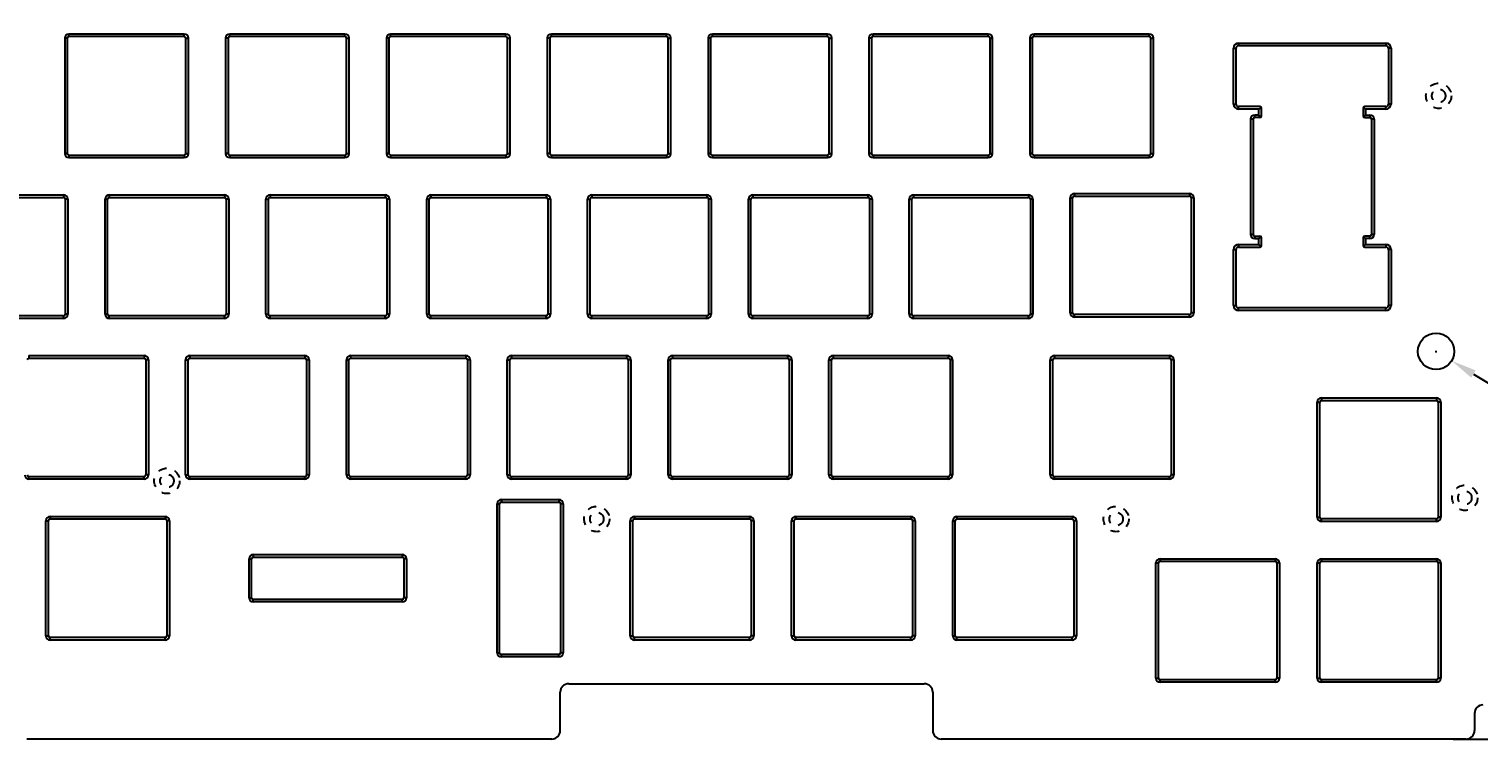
# Model space of a CAD drawing. Header units: inches. Extents: x 1246 to 1707, y -383 to -57.
# Drawn here: x 1445.9 to 1617.1, y -264 to -180.1 of the extents above; entities that cross this region are included whole.
import ezdxf

# ---------------------------------------------------------------- set-up
doc = ezdxf.new("R2010")
doc.units = ezdxf.units.IN
doc.header["$LTSCALE"] = 10
doc.header["$MEASUREMENT"] = 0
doc.header["$PDMODE"] = 3
doc.header["$PDSIZE"] = 0.3125
doc.linetypes.add('HIDDEN', pattern=[0.2, 0.1, -0.1])
doc.layers.get('0').update_dxf_attribs({"linetype": 'CONTINUOUS'})
doc.layers.get('Defpoints').update_dxf_attribs({"linetype": 'CONTINUOUS'})
doc.layers.add('hide', color=252, linetype='HIDDEN')
doc.styles.get("Standard").update_dxf_attribs({"font": 'txt', "width": 0.8})
doc.dimstyles.get("Standard").update_dxf_attribs({"dimtxt": 4, "dimasz": 3, "dimexe": 0.125, "dimexo": 0.0625, "dimgap": 0.09, "dimtad": 0, "dimzin": 4, "dimdsep": 46, "dimtxsty": 'Standard', "dimcen": 0.09, "dimclrd": 4, "dimclre": 4, "dimclrt": 1, "dimadec": 0, "dimazin": 0, "dimtp": 0.01, "dimtm": 0.01, "dimtfac": 1, "dimtofl": 0, "dimtmove": 0, "dimatfit": 3, "dimfxl": 1, "dimtolj": 1, "dimtzin": 4, "dimarcsym": 0})

# ---------------------------------------------------------------- blocks, each defined once
blk = doc.blocks.new('*D18')
at = {"color": 4, "lineweight": -2}
for p, q in [((1614.15, -126.51), (1654.11, -126.51)), ((1653.99, -129.51), (1653.99, -182.1)), ((1653.99, -261.01), (1653.99, -208.42)), ((1614.15, -264.01), (1654.11, -264.01))]:
    blk.add_line(p, q, dxfattribs=at)
at = {"color": 4}
for points in [[(1654.49, -129.51), (1653.49, -129.51), (1653.99, -126.51)], [(1653.49, -261.01), (1654.49, -261.01), (1653.99, -264.01)]]:
    blk.add_solid(points, dxfattribs=at)
at = {"layer": 'Defpoints', "color": 0}
for p in [(1614.08, -126.51), (1653.99, -126.51), (1614.08, -264.01)]:
    blk.add_point(p, dxfattribs=at)
at = {"color": 2, "insert": (1653.99, -195.26), "char_height": 4, "attachment_point": 5, "rotation": 90}
blk.add_mtext('137.50%%P0.10', dxfattribs=at)
blk = doc.blocks.new('*D27')
at = {"color": 4, "lineweight": -2}
for p, q in [((1612.04, -218.21), (1612.22, -218.21)), ((1612.13, -218.3), (1612.13, -218.12)), ((1616.53, -220.88), (1619.1, -222.43))]:
    blk.add_line(p, q, dxfattribs=at)
at = {"color": 4}
blk.add_solid([(1616.79, -220.45), (1616.27, -221.31), (1613.97, -219.32)], dxfattribs=at)
at = {"layer": 'Defpoints', "color": 0}
for p in [(1610.29, -217.09), (1613.97, -219.32)]:
    blk.add_point(p, dxfattribs=at)
at = {"color": 2, "insert": (1624.42, -225.66), "char_height": 4, "attachment_point": 5, "rotation": 328.7768}
blk.add_mtext('\\A1;%%c4.30', dxfattribs=at)

msp = doc.modelspace()

# ---------------------------------------------------------------- linework, layer by layer
at = {"color": 7, "linetype": 'Continuous'}
for p, q in [((1450.127, -181.209), (1450.127, -194.809)), ((1450.427, -181.209), (1450.127, -181.209)), ((1450.427, -181.209), (1450.427, -194.809)), ((1450.627, -181.009), (1450.627, -180.709)), ((1464.227, -180.709), (1450.627, -180.709)), ((1464.227, -181.009), (1450.627, -181.009)), ((1464.227, -181.009), (1464.227, -180.709)), ((1464.427, -194.809), (1464.427, -181.209)), ((1464.427, -181.209), (1464.727, -181.209)), ((1464.727, -194.809), (1464.727, -181.209)), ((1469.127, -181.209), (1469.127, -194.809)), ((1469.427, -181.209), (1469.127, -181.209)), ((1469.427, -181.209), (1469.427, -194.809)), ((1469.627, -181.009), (1469.627, -180.709)), ((1483.227, -180.709), (1469.627, -180.709)), ((1483.227, -181.009), (1469.627, -181.009)), ((1483.227, -181.009), (1483.227, -180.709)), ((1483.427, -194.809), (1483.427, -181.209)), ((1483.427, -181.209), (1483.727, -181.209)), ((1483.727, -194.809), (1483.727, -181.209)), ((1488.127, -181.209), (1488.127, -194.809)), ((1488.427, -181.209), (1488.127, -181.209)), ((1488.427, -181.209), (1488.427, -194.809)), ((1488.627, -181.009), (1488.627, -180.709)), ((1502.227, -180.709), (1488.627, -180.709)), ((1502.227, -181.009), (1488.627, -181.009)), ((1502.227, -181.009), (1502.227, -180.709)), ((1502.427, -194.809), (1502.427, -181.209)), ((1502.427, -181.209), (1502.727, -181.209)), ((1502.727, -194.809), (1502.727, -181.209)), ((1507.427, -181.209), (1507.127, -181.209)), ((1507.127, -181.209), (1507.127, -194.809)), ((1507.427, -181.209), (1507.427, -194.809)), ((1521.227, -180.709), (1507.627, -180.709)), ((1507.627, -181.009), (1507.627, -180.709)), ((1521.227, -181.009), (1507.627, -181.009)), ((1521.227, -181.009), (1521.227, -180.709)), ((1521.427, -181.209), (1521.727, -181.209)), ((1521.427, -194.809), (1521.427, -181.209)), ((1521.727, -194.809), (1521.727, -181.209)), ((1526.427, -181.209), (1526.127, -181.209)), ((1526.127, -181.209), (1526.127, -194.809)), ((1526.427, -181.209), (1526.427, -194.809)), ((1540.227, -180.709), (1526.627, -180.709)), ((1526.627, -181.009), (1526.627, -180.709)), ((1540.227, -181.009), (1526.627, -181.009)), ((1540.227, -181.009), (1540.227, -180.709)), ((1540.427, -181.209), (1540.727, -181.209)), ((1540.427, -194.809), (1540.427, -181.209)), ((1540.727, -194.809), (1540.727, -181.209)), ((1545.427, -181.209), (1545.127, -181.209)), ((1545.127, -181.209), (1545.127, -194.809)), ((1545.427, -181.209), (1545.427, -194.809)), ((1559.227, -180.709), (1545.627, -180.709)), ((1545.627, -181.009), (1545.627, -180.709)), ((1559.227, -181.009), (1545.627, -181.009)), ((1559.227, -181.009), (1559.227, -180.709)), ((1559.427, -181.209), (1559.727, -181.209)), ((1559.427, -194.809), (1559.427, -181.209)), ((1559.727, -194.809), (1559.727, -181.209)), ((1564.427, -181.209), (1564.127, -181.209)), ((1564.127, -181.209), (1564.127, -194.809)), ((1564.427, -181.209), (1564.427, -194.809)), ((1578.227, -180.709), (1564.627, -180.709)), ((1564.627, -181.009), (1564.627, -180.709)), ((1578.227, -181.009), (1564.627, -181.009)), ((1578.227, -181.009), (1578.227, -180.709)), ((1578.427, -181.209), (1578.727, -181.209)), ((1578.427, -194.809), (1578.427, -181.209)), ((1578.727, -194.809), (1578.727, -181.209)), ((1450.427, -194.809), (1450.127, -194.809)), ((1450.627, -195.009), (1450.627, -195.309)), ((1450.627, -195.009), (1464.227, -195.009)), ((1464.227, -195.009), (1464.227, -195.309)), ((1464.427, -194.809), (1464.727, -194.809)), ((1469.427, -194.809), (1469.127, -194.809)), ((1469.627, -195.009), (1469.627, -195.309)), ((1469.627, -195.009), (1483.227, -195.009)), ((1483.227, -195.009), (1483.227, -195.309)), ((1483.427, -194.809), (1483.727, -194.809)), ((1488.427, -194.809), (1488.127, -194.809)), ((1488.627, -195.009), (1502.227, -195.009)), ((1488.627, -195.009), (1488.627, -195.309)), ((1502.227, -195.009), (1502.227, -195.309)), ((1502.427, -194.809), (1502.727, -194.809)), ((1507.427, -194.809), (1507.127, -194.809)), ((1507.627, -195.009), (1521.227, -195.009)), ((1507.627, -195.009), (1507.627, -195.309)), ((1521.227, -195.009), (1521.227, -195.309)), ((1521.427, -194.809), (1521.727, -194.809)), ((1526.427, -194.809), (1526.127, -194.809)), ((1526.627, -195.009), (1540.227, -195.009)), ((1526.627, -195.009), (1526.627, -195.309)), ((1540.227, -195.009), (1540.227, -195.309)), ((1540.427, -194.809), (1540.727, -194.809)), ((1545.427, -194.809), (1545.127, -194.809)), ((1545.627, -195.009), (1559.227, -195.009)), ((1545.627, -195.009), (1545.627, -195.309)), ((1559.227, -195.009), (1559.227, -195.309)), ((1559.427, -194.809), (1559.727, -194.809)), ((1564.427, -194.809), (1564.127, -194.809)), ((1564.627, -195.009), (1578.227, -195.009)), ((1564.627, -195.009), (1564.627, -195.309)), ((1578.227, -195.009), (1578.227, -195.309)), ((1578.427, -194.809), (1578.727, -194.809)), ((1450.627, -195.309), (1464.227, -195.309)), ((1469.627, -195.309), (1483.227, -195.309)), ((1488.627, -195.309), (1502.227, -195.309)), ((1507.627, -195.309), (1521.227, -195.309)), ((1526.627, -195.309), (1540.227, -195.309)), ((1545.627, -195.309), (1559.227, -195.309)), ((1564.627, -195.309), (1578.227, -195.309)), ((1436.392, -199.709), (1449.992, -199.709)), ((1436.392, -200.009), (1449.992, -200.009)), ((1449.992, -199.709), (1449.992, -200.009)), ((1450.192, -200.209), (1450.192, -213.809)), ((1450.492, -200.209), (1450.192, -200.209)), ((1450.492, -200.209), (1450.492, -213.809)), ((1454.892, -213.809), (1454.892, -200.209)), ((1454.892, -200.209), (1455.192, -200.209)), ((1455.192, -213.809), (1455.192, -200.209)), ((1455.392, -199.709), (1455.392, -200.009)), ((1455.392, -199.709), (1468.992, -199.709)), ((1455.392, -200.009), (1468.992, -200.009)), ((1468.992, -199.709), (1468.992, -200.009)), ((1469.192, -200.209), (1469.192, -213.809)), ((1469.492, -200.209), (1469.192, -200.209)), ((1469.492, -200.209), (1469.492, -213.809)), ((1473.892, -213.809), (1473.892, -200.209)), ((1473.892, -200.209), (1474.192, -200.209)), ((1474.192, -213.809), (1474.192, -200.209)), ((1474.392, -199.709), (1474.392, -200.009)), ((1474.392, -199.709), (1487.992, -199.709)), ((1474.392, -200.009), (1487.992, -200.009)), ((1487.992, -199.709), (1487.992, -200.009)), ((1488.492, -200.209), (1488.192, -200.209)), ((1488.192, -200.209), (1488.192, -213.809)), ((1488.492, -200.209), (1488.492, -213.809)), ((1492.892, -200.209), (1493.192, -200.209)), ((1492.892, -213.809), (1492.892, -200.209)), ((1493.192, -213.809), (1493.192, -200.209)), ((1493.392, -199.709), (1506.992, -199.709)), ((1493.392, -199.709), (1493.392, -200.009)), ((1493.392, -200.009), (1506.992, -200.009)), ((1506.992, -199.709), (1506.992, -200.009)), ((1507.492, -200.209), (1507.192, -200.209)), ((1507.192, -200.209), (1507.192, -213.809)), ((1507.492, -200.209), (1507.492, -213.809)), ((1511.892, -200.209), (1512.192, -200.209)), ((1511.892, -213.809), (1511.892, -200.209)), ((1512.192, -213.809), (1512.192, -200.209)), ((1512.392, -199.709), (1525.992, -199.709)), ((1512.392, -199.709), (1512.392, -200.009)), ((1512.392, -200.009), (1525.992, -200.009)), ((1525.992, -199.709), (1525.992, -200.009)), ((1526.492, -200.209), (1526.192, -200.209)), ((1526.192, -200.209), (1526.192, -213.809)), ((1526.492, -200.209), (1526.492, -213.809)), ((1530.892, -200.209), (1531.192, -200.209)), ((1530.892, -213.809), (1530.892, -200.209)), ((1531.192, -213.809), (1531.192, -200.209)), ((1531.392, -199.709), (1544.992, -199.709)), ((1531.392, -199.709), (1531.392, -200.009)), ((1531.392, -200.009), (1544.992, -200.009)), ((1544.992, -199.709), (1544.992, -200.009)), ((1545.492, -200.209), (1545.192, -200.209)), ((1545.192, -200.209), (1545.192, -213.809)), ((1545.492, -200.209), (1545.492, -213.809)), ((1549.892, -200.209), (1550.192, -200.209)), ((1549.892, -213.809), (1549.892, -200.209)), ((1550.192, -213.809), (1550.192, -200.209)), ((1550.392, -199.709), (1563.992, -199.709)), ((1550.392, -199.709), (1550.392, -200.009)), ((1550.392, -200.009), (1563.992, -200.009)), ((1563.992, -199.709), (1563.992, -200.009)), ((1564.492, -200.209), (1564.192, -200.209)), ((1564.192, -200.209), (1564.192, -213.809)), ((1564.492, -200.209), (1564.492, -213.809)), ((1450.492, -213.809), (1450.192, -213.809)), ((1454.892, -213.809), (1455.192, -213.809)), ((1469.492, -213.809), (1469.192, -213.809)), ((1473.892, -213.809), (1474.192, -213.809)), ((1488.492, -213.809), (1488.192, -213.809)), ((1492.892, -213.809), (1493.192, -213.809)), ((1507.492, -213.809), (1507.192, -213.809)), ((1511.892, -213.809), (1512.192, -213.809)), ((1526.492, -213.809), (1526.192, -213.809)), ((1530.892, -213.809), (1531.192, -213.809)), ((1545.492, -213.809), (1545.192, -213.809)), ((1549.892, -213.809), (1550.192, -213.809)), ((1564.492, -213.809), (1564.192, -213.809)), ((1449.992, -214.009), (1436.392, -214.009)), ((1449.992, -214.309), (1436.392, -214.309)), ((1449.992, -214.309), (1449.992, -214.009)), ((1455.392, -214.309), (1455.392, -214.009)), ((1468.992, -214.009), (1455.392, -214.009)), ((1468.992, -214.309), (1455.392, -214.309)), ((1468.992, -214.309), (1468.992, -214.009)), ((1487.992, -214.009), (1474.392, -214.009)), ((1474.392, -214.309), (1474.392, -214.009)), ((1487.992, -214.309), (1474.392, -214.309)), ((1487.992, -214.309), (1487.992, -214.009)), ((1506.992, -214.009), (1493.392, -214.009)), ((1493.392, -214.309), (1493.392, -214.009)), ((1506.992, -214.309), (1493.392, -214.309)), ((1506.992, -214.309), (1506.992, -214.009)), ((1525.992, -214.009), (1512.392, -214.009)), ((1512.392, -214.309), (1512.392, -214.009)), ((1525.992, -214.309), (1512.392, -214.309)), ((1525.992, -214.309), (1525.992, -214.009)), ((1544.992, -214.009), (1531.392, -214.009)), ((1531.392, -214.309), (1531.392, -214.009)), ((1544.992, -214.309), (1531.392, -214.309)), ((1544.992, -214.309), (1544.992, -214.009)), ((1563.992, -214.009), (1550.392, -214.009)), ((1550.392, -214.309), (1550.392, -214.009)), ((1563.992, -214.309), (1550.392, -214.309)), ((1563.992, -214.309), (1563.992, -214.009)), ((1445.902, -218.709), (1445.902, -219.009)), ((1445.902, -218.709), (1459.502, -218.709)), ((1445.902, -219.009), (1459.502, -219.009)), ((1459.502, -218.709), (1459.502, -219.009)), ((1464.902, -218.709), (1478.502, -218.709)), ((1464.902, -218.709), (1464.902, -219.009)), ((1464.902, -219.009), (1478.502, -219.009)), ((1478.502, -218.709), (1478.502, -219.009)), ((1483.902, -218.709), (1497.502, -218.709)), ((1483.902, -218.709), (1483.902, -219.009)), ((1483.902, -219.009), (1497.502, -219.009)), ((1497.502, -218.709), (1497.502, -219.009)), ((1502.902, -218.709), (1516.502, -218.709)), ((1502.902, -218.709), (1502.902, -219.009)), ((1502.902, -219.009), (1516.502, -219.009)), ((1516.502, -218.709), (1516.502, -219.009)), ((1521.902, -218.709), (1535.502, -218.709)), ((1521.902, -218.709), (1521.902, -219.009)), ((1521.902, -219.009), (1535.502, -219.009)), ((1535.502, -218.709), (1535.502, -219.009)), ((1540.902, -218.709), (1554.502, -218.709)), ((1540.902, -218.709), (1540.902, -219.009)), ((1540.902, -219.009), (1554.502, -219.009)), ((1554.502, -218.709), (1554.502, -219.009)), ((1567.047, -218.709), (1580.647, -218.709)), ((1567.047, -218.709), (1567.047, -219.009)), ((1567.047, -219.009), (1580.647, -219.009)), ((1580.647, -218.709), (1580.647, -219.009)), ((1460.002, -219.209), (1459.702, -219.209)), ((1459.702, -219.209), (1459.702, -232.809)), ((1460.002, -219.209), (1460.002, -232.809)), ((1464.402, -219.209), (1464.702, -219.209)), ((1464.402, -232.809), (1464.402, -219.209)), ((1464.702, -232.809), (1464.702, -219.209)), ((1479.002, -219.209), (1478.702, -219.209)), ((1478.702, -219.209), (1478.702, -232.809)), ((1479.002, -219.209), (1479.002, -232.809)), ((1483.402, -219.209), (1483.702, -219.209)), ((1483.402, -232.809), (1483.402, -219.209)), ((1483.702, -232.809), (1483.702, -219.209)), ((1498.002, -219.209), (1497.702, -219.209)), ((1497.702, -219.209), (1497.702, -232.809)), ((1498.002, -219.209), (1498.002, -232.809)), ((1502.402, -219.209), (1502.702, -219.209)), ((1502.402, -232.809), (1502.402, -219.209)), ((1502.702, -232.809), (1502.702, -219.209)), ((1517.002, -219.209), (1516.702, -219.209)), ((1516.702, -219.209), (1516.702, -232.809)), ((1517.002, -219.209), (1517.002, -232.809)), ((1521.402, -219.209), (1521.702, -219.209)), ((1521.402, -232.809), (1521.402, -219.209)), ((1521.702, -232.809), (1521.702, -219.209)), ((1536.002, -219.209), (1535.702, -219.209)), ((1535.702, -219.209), (1535.702, -232.809)), ((1536.002, -219.209), (1536.002, -232.809)), ((1540.402, -219.209), (1540.702, -219.209)), ((1540.402, -232.809), (1540.402, -219.209)), ((1540.702, -232.809), (1540.702, -219.209)), ((1555.002, -219.209), (1554.702, -219.209)), ((1554.702, -219.209), (1554.702, -232.809)), ((1555.002, -219.209), (1555.002, -232.809)), ((1566.547, -219.209), (1566.847, -219.209)), ((1566.547, -232.809), (1566.547, -219.209)), ((1566.847, -232.809), (1566.847, -219.209)), ((1581.147, -219.209), (1580.847, -219.209)), ((1580.847, -219.209), (1580.847, -232.809)), ((1581.147, -219.209), (1581.147, -232.809)), ((1598.077, -224.209), (1598.377, -224.209)), ((1598.077, -237.809), (1598.077, -224.209)), ((1598.377, -237.809), (1598.377, -224.209)), ((1598.577, -223.709), (1612.177, -223.709)), ((1598.577, -223.709), (1598.577, -224.009)), ((1598.577, -224.009), (1612.177, -224.009)), ((1612.177, -223.709), (1612.177, -224.009)), ((1612.677, -224.209), (1612.377, -224.209)), ((1612.377, -224.209), (1612.377, -237.809)), ((1612.677, -224.209), (1612.677, -237.809)), ((1459.502, -233.009), (1445.902, -233.009)), ((1445.902, -233.309), (1445.902, -233.009)), ((1459.502, -233.309), (1445.902, -233.309)), ((1459.502, -233.309), (1459.502, -233.009)), ((1460.002, -232.809), (1459.702, -232.809)), ((1464.402, -232.809), (1464.702, -232.809)), ((1478.502, -233.009), (1464.902, -233.009)), ((1464.902, -233.309), (1464.902, -233.009)), ((1478.502, -233.309), (1464.902, -233.309)), ((1478.502, -233.309), (1478.502, -233.009)), ((1479.002, -232.809), (1478.702, -232.809)), ((1483.402, -232.809), (1483.702, -232.809)), ((1497.502, -233.009), (1483.902, -233.009)), ((1483.902, -233.309), (1483.902, -233.009)), ((1497.502, -233.309), (1483.902, -233.309)), ((1497.502, -233.309), (1497.502, -233.009)), ((1498.002, -232.809), (1497.702, -232.809)), ((1502.402, -232.809), (1502.702, -232.809)), ((1516.502, -233.009), (1502.902, -233.009)), ((1502.902, -233.309), (1502.902, -233.009)), ((1516.502, -233.309), (1502.902, -233.309)), ((1516.502, -233.309), (1516.502, -233.009)), ((1517.002, -232.809), (1516.702, -232.809)), ((1521.402, -232.809), (1521.702, -232.809)), ((1535.502, -233.009), (1521.902, -233.009)), ((1521.902, -233.309), (1521.902, -233.009)), ((1535.502, -233.309), (1521.902, -233.309)), ((1535.502, -233.309), (1535.502, -233.009)), ((1536.002, -232.809), (1535.702, -232.809)), ((1540.402, -232.809), (1540.702, -232.809)), ((1554.502, -233.009), (1540.902, -233.009)), ((1540.902, -233.309), (1540.902, -233.009)), ((1554.502, -233.309), (1540.902, -233.309)), ((1554.502, -233.309), (1554.502, -233.009)), ((1555.002, -232.809), (1554.702, -232.809)), ((1566.547, -232.809), (1566.847, -232.809)), ((1580.647, -233.009), (1567.047, -233.009)), ((1567.047, -233.309), (1567.047, -233.009)), ((1580.647, -233.309), (1567.047, -233.309)), ((1580.647, -233.309), (1580.647, -233.009)), ((1581.147, -232.809), (1580.847, -232.809)), ((1501.202, -236.209), (1501.502, -236.209)), ((1501.202, -253.809), (1501.202, -236.209)), ((1501.502, -253.809), (1501.502, -236.209)), ((1501.702, -235.709), (1508.502, -235.709)), ((1501.702, -235.709), (1501.702, -236.009)), ((1501.702, -236.009), (1508.502, -236.009)), ((1508.502, -235.709), (1508.502, -236.009)), ((1509.002, -236.209), (1508.702, -236.209)), ((1508.702, -236.209), (1508.702, -253.809)), ((1509.002, -236.209), (1509.002, -253.809)), ((1448.402, -237.709), (1462.002, -237.709)), ((1448.402, -237.709), (1448.402, -238.009)), ((1462.002, -237.709), (1462.002, -238.009)), ((1517.427, -237.709), (1531.027, -237.709)), ((1517.427, -237.709), (1517.427, -238.009)), ((1531.027, -237.709), (1531.027, -238.009)), ((1536.477, -237.709), (1550.077, -237.709)), ((1536.477, -237.709), (1536.477, -238.009)), ((1550.077, -237.709), (1550.077, -238.009)), ((1555.527, -237.709), (1569.127, -237.709)), ((1555.527, -237.709), (1555.527, -238.009)), ((1569.127, -237.709), (1569.127, -238.009)), ((1598.077, -237.809), (1598.377, -237.809)), ((1612.677, -237.809), (1612.377, -237.809)), ((1447.902, -238.209), (1448.202, -238.209)), ((1447.902, -251.809), (1447.902, -238.209)), ((1448.202, -251.809), (1448.202, -238.209)), ((1448.402, -238.009), (1462.002, -238.009)), ((1462.502, -238.209), (1462.202, -238.209)), ((1462.202, -238.209), (1462.202, -251.809)), ((1462.502, -238.209), (1462.502, -251.809)), ((1516.927, -238.209), (1517.227, -238.209)), ((1516.927, -251.809), (1516.927, -238.209)), ((1517.227, -251.809), (1517.227, -238.209)), ((1517.427, -238.009), (1531.027, -238.009)), ((1531.527, -238.209), (1531.227, -238.209)), ((1531.227, -238.209), (1531.227, -251.809)), ((1531.527, -238.209), (1531.527, -251.809)), ((1535.977, -238.209), (1536.277, -238.209)), ((1535.977, -251.809), (1535.977, -238.209)), ((1536.277, -251.809), (1536.277, -238.209)), ((1536.477, -238.009), (1550.077, -238.009)), ((1550.577, -238.209), (1550.277, -238.209)), ((1550.277, -238.209), (1550.277, -251.809)), ((1550.577, -238.209), (1550.577, -251.809)), ((1555.027, -238.209), (1555.327, -238.209)), ((1555.027, -251.809), (1555.027, -238.209)), ((1555.327, -251.809), (1555.327, -238.209)), ((1555.527, -238.009), (1569.127, -238.009)), ((1569.627, -238.209), (1569.327, -238.209)), ((1569.327, -238.209), (1569.327, -251.809)), ((1569.627, -238.209), (1569.627, -251.809)), ((1612.177, -238.009), (1598.577, -238.009)), ((1598.577, -238.309), (1598.577, -238.009)), ((1612.177, -238.309), (1598.577, -238.309)), ((1612.177, -238.309), (1612.177, -238.009)), ((1471.902, -242.709), (1472.202, -242.709)), ((1471.902, -247.309), (1471.902, -242.709)), ((1472.202, -247.309), (1472.202, -242.709)), ((1472.402, -242.209), (1490.002, -242.209)), ((1472.402, -242.209), (1472.402, -242.509)), ((1472.402, -242.509), (1490.002, -242.509)), ((1490.002, -242.209), (1490.002, -242.509)), ((1490.502, -242.709), (1490.202, -242.709)), ((1490.202, -242.709), (1490.202, -247.309)), ((1490.502, -242.709), (1490.502, -247.309)), ((1579.527, -242.709), (1593.127, -242.709)), ((1579.527, -242.709), (1579.527, -243.009)), ((1579.527, -243.009), (1593.127, -243.009)), ((1593.127, -242.709), (1593.127, -243.009)), ((1598.577, -242.709), (1612.177, -242.709)), ((1598.577, -242.709), (1598.577, -243.009)), ((1598.577, -243.009), (1612.177, -243.009)), ((1612.177, -242.709), (1612.177, -243.009)), ((1579.027, -243.209), (1579.327, -243.209)), ((1579.027, -256.809), (1579.027, -243.209)), ((1579.327, -256.809), (1579.327, -243.209)), ((1593.627, -243.209), (1593.327, -243.209)), ((1593.327, -243.209), (1593.327, -256.809)), ((1593.627, -243.209), (1593.627, -256.809)), ((1598.077, -243.209), (1598.377, -243.209)), ((1598.077, -256.809), (1598.077, -243.209)), ((1598.377, -256.809), (1598.377, -243.209)), ((1612.677, -243.209), (1612.377, -243.209)), ((1612.377, -243.209), (1612.377, -256.809)), ((1612.677, -243.209), (1612.677, -256.809)), ((1471.902, -247.309), (1472.202, -247.309)), ((1490.002, -247.509), (1472.402, -247.509)), ((1472.402, -247.809), (1472.402, -247.509)), ((1490.002, -247.809), (1472.402, -247.809)), ((1490.002, -247.809), (1490.002, -247.509)), ((1490.502, -247.309), (1490.202, -247.309)), ((1447.902, -251.809), (1448.202, -251.809)), ((1462.002, -252.009), (1448.402, -252.009)), ((1448.402, -252.309), (1448.402, -252.009)), ((1462.002, -252.309), (1448.402, -252.309)), ((1462.002, -252.309), (1462.002, -252.009)), ((1462.502, -251.809), (1462.202, -251.809)), ((1516.927, -251.809), (1517.227, -251.809)), ((1531.027, -252.009), (1517.427, -252.009)), ((1517.427, -252.309), (1517.427, -252.009)), ((1531.027, -252.309), (1517.427, -252.309)), ((1531.027, -252.309), (1531.027, -252.009)), ((1531.527, -251.809), (1531.227, -251.809)), ((1535.977, -251.809), (1536.277, -251.809)), ((1550.077, -252.009), (1536.477, -252.009)), ((1536.477, -252.309), (1536.477, -252.009)), ((1550.077, -252.309), (1536.477, -252.309)), ((1550.077, -252.309), (1550.077, -252.009)), ((1550.577, -251.809), (1550.277, -251.809)), ((1555.027, -251.809), (1555.327, -251.809)), ((1569.127, -252.009), (1555.527, -252.009)), ((1555.527, -252.309), (1555.527, -252.009)), ((1569.127, -252.309), (1555.527, -252.309)), ((1569.127, -252.309), (1569.127, -252.009)), ((1569.627, -251.809), (1569.327, -251.809)), ((1501.202, -253.809), (1501.502, -253.809)), ((1508.502, -254.009), (1501.702, -254.009)), ((1501.702, -254.309), (1501.702, -254.009)), ((1508.502, -254.309), (1501.702, -254.309)), ((1508.502, -254.309), (1508.502, -254.009)), ((1509.002, -253.809), (1508.702, -253.809)), ((1509.662, -257.479), (1551.662, -257.479)), ((1579.027, -256.809), (1579.327, -256.809)), ((1593.127, -257.009), (1579.527, -257.009)), ((1579.527, -257.309), (1579.527, -257.009)), ((1593.127, -257.309), (1579.527, -257.309)), ((1593.127, -257.309), (1593.127, -257.009)), ((1593.627, -256.809), (1593.327, -256.809)), ((1598.077, -256.809), (1598.377, -256.809)), ((1612.177, -257.009), (1598.577, -257.009)), ((1598.577, -257.309), (1598.577, -257.009)), ((1612.177, -257.309), (1598.577, -257.309)), ((1612.177, -257.309), (1612.177, -257.009)), ((1612.677, -256.809), (1612.377, -256.809)), ((1508.662, -263.009), (1508.662, -258.479)), ((1552.662, -258.479), (1552.662, -263.009)), ((1616.662, -260.979), (1616.662, -263.009)), ((1507.662, -264.009), (1445.662, -264.009)), ((1615.662, -264.009), (1553.662, -264.009))]:
    msp.add_line(p, q, dxfattribs=at)
at = {"color": 6, "linetype": 'Continuous'}
for p, q in [((1588.199, -188.976), (1588.199, -182.376)), ((1588.199, -182.376), (1588.499, -182.376)), ((1588.499, -188.976), (1588.499, -182.376)), ((1588.799, -181.776), (1588.799, -182.076)), ((1588.799, -181.776), (1606.199, -181.776)), ((1588.799, -182.076), (1606.199, -182.076)), ((1606.199, -181.776), (1606.199, -182.076)), ((1606.499, -182.376), (1606.499, -188.976)), ((1606.799, -182.376), (1606.499, -182.376)), ((1606.799, -182.376), (1606.799, -188.976)), ((1588.199, -188.976), (1588.499, -188.976)), ((1588.799, -189.576), (1588.799, -189.276)), ((1591.299, -189.276), (1588.799, -189.276)), ((1591.199, -189.576), (1588.799, -189.576)), ((1591.44, -189.335), (1591.199, -189.576)), ((1591.199, -190.276), (1591.199, -189.576)), ((1591.499, -190.376), (1591.499, -189.476)), ((1603.499, -189.476), (1603.499, -190.376)), ((1603.557, -189.335), (1603.799, -189.576)), ((1606.199, -189.276), (1603.699, -189.276)), ((1603.799, -189.576), (1603.799, -190.276)), ((1606.199, -189.576), (1603.799, -189.576)), ((1606.199, -189.576), (1606.199, -189.276)), ((1606.799, -188.976), (1606.499, -188.976)), ((1590.199, -190.776), (1590.199, -204.376)), ((1590.499, -190.776), (1590.199, -190.776)), ((1590.499, -190.776), (1590.499, -204.376)), ((1590.699, -190.576), (1590.699, -190.276)), ((1591.199, -190.276), (1590.699, -190.276)), ((1591.299, -190.576), (1590.699, -190.576)), ((1591.44, -190.518), (1591.199, -190.276)), ((1603.557, -190.518), (1603.799, -190.276)), ((1603.699, -190.576), (1604.299, -190.576)), ((1603.799, -190.276), (1604.299, -190.276)), ((1604.299, -190.276), (1604.299, -190.576)), ((1604.499, -190.776), (1604.499, -204.376)), ((1604.799, -190.776), (1604.499, -190.776)), ((1604.799, -190.776), (1604.799, -204.376)), ((1568.892, -213.659), (1568.892, -200.059)), ((1568.892, -200.059), (1569.192, -200.059)), ((1569.192, -213.659), (1569.192, -200.059)), ((1569.392, -199.559), (1569.392, -199.859)), ((1569.392, -199.559), (1582.992, -199.559)), ((1569.392, -199.859), (1582.992, -199.859)), ((1582.992, -199.559), (1582.992, -199.859)), ((1583.192, -200.059), (1583.192, -213.659)), ((1583.492, -200.059), (1583.192, -200.059)), ((1583.492, -200.059), (1583.492, -213.659)), ((1590.499, -204.376), (1590.199, -204.376)), ((1590.699, -204.576), (1590.699, -204.876)), ((1590.699, -204.576), (1591.299, -204.576)), ((1590.699, -204.876), (1591.199, -204.876)), ((1591.44, -204.635), (1591.199, -204.876)), ((1591.199, -205.576), (1591.199, -204.876)), ((1591.499, -205.676), (1591.499, -204.776)), ((1603.499, -204.776), (1603.499, -205.676)), ((1603.557, -204.635), (1603.799, -204.876)), ((1604.299, -204.576), (1603.699, -204.576)), ((1603.799, -204.876), (1603.799, -205.576)), ((1604.299, -204.876), (1603.799, -204.876)), ((1604.299, -204.876), (1604.299, -204.576)), ((1604.799, -204.376), (1604.499, -204.376)), ((1588.199, -212.776), (1588.199, -206.176)), ((1588.199, -206.176), (1588.499, -206.176)), ((1588.499, -212.776), (1588.499, -206.176)), ((1588.799, -205.576), (1588.799, -205.876)), ((1588.799, -205.576), (1591.199, -205.576)), ((1588.799, -205.876), (1591.299, -205.876)), ((1591.44, -205.818), (1591.199, -205.576)), ((1603.557, -205.818), (1603.799, -205.576)), ((1603.699, -205.876), (1606.199, -205.876)), ((1603.799, -205.576), (1606.199, -205.576)), ((1606.199, -205.576), (1606.199, -205.876)), ((1606.499, -206.176), (1606.499, -212.776)), ((1606.799, -206.176), (1606.499, -206.176)), ((1606.799, -206.176), (1606.799, -212.776)), ((1568.892, -213.659), (1569.192, -213.659)), ((1569.392, -214.159), (1569.392, -213.859)), ((1582.992, -213.859), (1569.392, -213.859)), ((1582.992, -214.159), (1582.992, -213.859)), ((1583.492, -213.659), (1583.192, -213.659)), ((1588.199, -212.776), (1588.499, -212.776)), ((1588.799, -213.376), (1588.799, -213.076)), ((1606.199, -213.076), (1588.799, -213.076)), ((1606.199, -213.376), (1588.799, -213.376)), ((1606.199, -213.376), (1606.199, -213.076)), ((1606.799, -212.776), (1606.499, -212.776)), ((1582.992, -214.159), (1569.392, -214.159))]:
    msp.add_line(p, q, dxfattribs=at)
msp.add_circle((1612.127, -218.209), 2.15)
at = {"color": 7, "linetype": 'Continuous'}
for centre, radius, start, end in [((1450.627, -181.209), 0.5, 90, 180), ((1450.627, -181.209), 0.2, 90, 180), ((1464.227, -181.209), 0.5, 0, 90), ((1464.227, -181.209), 0.2, 0, 90), ((1469.627, -181.209), 0.5, 90, 180), ((1469.627, -181.209), 0.2, 90, 180), ((1483.227, -181.209), 0.5, 0, 90), ((1483.227, -181.209), 0.2, 0, 90), ((1488.627, -181.209), 0.5, 90, 180), ((1488.627, -181.209), 0.2, 90, 180), ((1502.227, -181.209), 0.5, 0, 90), ((1502.227, -181.209), 0.2, 0, 90), ((1507.627, -181.209), 0.5, 90, 180), ((1507.627, -181.209), 0.2, 90, 180), ((1521.227, -181.209), 0.5, 0, 90), ((1521.227, -181.209), 0.2, 0, 90), ((1526.627, -181.209), 0.5, 90, 180), ((1526.627, -181.209), 0.2, 90, 180), ((1540.227, -181.209), 0.5, 0, 90), ((1540.227, -181.209), 0.2, 0, 90), ((1545.627, -181.209), 0.5, 90, 180), ((1545.627, -181.209), 0.2, 90, 180), ((1559.227, -181.209), 0.5, 0, 90), ((1559.227, -181.209), 0.2, 0, 90), ((1564.627, -181.209), 0.5, 90, 180), ((1564.627, -181.209), 0.2, 90, 180), ((1578.227, -181.209), 0.5, 0, 90), ((1578.227, -181.209), 0.2, 0, 90), ((1450.627, -194.809), 0.5, 180, 270), ((1450.627, -194.809), 0.2, 180, 270), ((1464.227, -194.809), 0.5, 270, 0), ((1464.227, -194.809), 0.2, 270, 0), ((1469.627, -194.809), 0.5, 180, 270), ((1469.627, -194.809), 0.2, 180, 270), ((1483.227, -194.809), 0.5, 270, 0), ((1483.227, -194.809), 0.2, 270, 0), ((1488.627, -194.809), 0.5, 180, 270), ((1488.627, -194.809), 0.2, 180, 270), ((1502.227, -194.809), 0.5, 270, 360), ((1502.227, -194.809), 0.2, 270, 0), ((1507.627, -194.809), 0.5, 180, 270), ((1507.627, -194.809), 0.2, 180, 270), ((1521.227, -194.809), 0.5, 270, 0), ((1521.227, -194.809), 0.2, 270, 0), ((1526.627, -194.809), 0.5, 180, 270), ((1526.627, -194.809), 0.2, 180, 270), ((1540.227, -194.809), 0.5, 270, 360), ((1540.227, -194.809), 0.2, 270, 0), ((1545.627, -194.809), 0.5, 180, 270), ((1545.627, -194.809), 0.2, 180, 270), ((1559.227, -194.809), 0.5, 270, 360), ((1559.227, -194.809), 0.2, 270, 0), ((1564.627, -194.809), 0.5, 180, 270), ((1564.627, -194.809), 0.2, 180, 270), ((1578.227, -194.809), 0.5, 270, 0), ((1578.227, -194.809), 0.2, 270, 0), ((1449.992, -200.209), 0.5, 0, 90), ((1449.992, -200.209), 0.2, 0, 90), ((1455.392, -200.209), 0.5, 90, 180), ((1455.392, -200.209), 0.2, 90, 180), ((1468.992, -200.209), 0.5, 0, 90), ((1468.992, -200.209), 0.2, 0, 90), ((1474.392, -200.209), 0.5, 90, 180), ((1474.392, -200.209), 0.2, 90, 180), ((1487.992, -200.209), 0.5, 0, 90), ((1487.992, -200.209), 0.2, 0, 90), ((1493.392, -200.209), 0.5, 90, 180), ((1493.392, -200.209), 0.2, 90, 180), ((1506.992, -200.209), 0.5, 0, 90), ((1506.992, -200.209), 0.2, 0, 90), ((1512.392, -200.209), 0.5, 90, 180), ((1512.392, -200.209), 0.2, 90, 180), ((1525.992, -200.209), 0.5, 0, 90), ((1525.992, -200.209), 0.2, 0, 90), ((1531.392, -200.209), 0.5, 90, 180), ((1531.392, -200.209), 0.2, 90, 180), ((1544.992, -200.209), 0.5, 0, 90), ((1544.992, -200.209), 0.2, 0, 90), ((1550.392, -200.209), 0.5, 90, 180), ((1550.392, -200.209), 0.2, 90, 180), ((1563.992, -200.209), 0.5, 0, 90), ((1563.992, -200.209), 0.2, 0, 90), ((1449.992, -213.809), 0.5, 270, 360), ((1449.992, -213.809), 0.2, 270, 0), ((1455.392, -213.809), 0.5, 180, 270), ((1455.392, -213.809), 0.2, 180, 270), ((1468.992, -213.809), 0.5, 270, 0), ((1468.992, -213.809), 0.2, 270, 0), ((1474.392, -213.809), 0.5, 180, 270), ((1474.392, -213.809), 0.2, 180, 270), ((1487.992, -213.809), 0.5, 270, 0), ((1487.992, -213.809), 0.2, 270, 0), ((1493.392, -213.809), 0.5, 180, 270), ((1493.392, -213.809), 0.2, 180, 270), ((1506.992, -213.809), 0.5, 270, 360), ((1506.992, -213.809), 0.2, 270, 0), ((1512.392, -213.809), 0.5, 180, 270), ((1512.392, -213.809), 0.2, 180, 270), ((1525.992, -213.809), 0.5, 270, 0), ((1525.992, -213.809), 0.2, 270, 0), ((1531.392, -213.809), 0.5, 180, 270), ((1531.392, -213.809), 0.2, 180, 270), ((1544.992, -213.809), 0.5, 270, 360), ((1544.992, -213.809), 0.2, 270, 0), ((1550.392, -213.809), 0.5, 180, 270), ((1550.392, -213.809), 0.2, 180, 270), ((1563.992, -213.809), 0.5, 270, 360), ((1563.992, -213.809), 0.2, 270, 0), ((1445.902, -219.209), 0.2, 90, 180), ((1459.502, -219.209), 0.5, 0, 90), ((1459.502, -219.209), 0.2, 0, 90), ((1464.902, -219.209), 0.5, 90, 180), ((1464.902, -219.209), 0.2, 90, 180), ((1478.502, -219.209), 0.5, 0, 90), ((1478.502, -219.209), 0.2, 0, 90), ((1483.902, -219.209), 0.5, 90, 180), ((1483.902, -219.209), 0.2, 90, 180), ((1497.502, -219.209), 0.5, 0, 90), ((1497.502, -219.209), 0.2, 0, 90), ((1502.902, -219.209), 0.5, 90, 180), ((1502.902, -219.209), 0.2, 90, 180), ((1516.502, -219.209), 0.5, 0, 90), ((1516.502, -219.209), 0.2, 0, 90), ((1521.902, -219.209), 0.5, 90, 180), ((1521.902, -219.209), 0.2, 90, 180), ((1535.502, -219.209), 0.5, 0, 90), ((1535.502, -219.209), 0.2, 0, 90), ((1540.902, -219.209), 0.5, 90, 180), ((1540.902, -219.209), 0.2, 90, 180), ((1554.502, -219.209), 0.5, 0, 90), ((1554.502, -219.209), 0.2, 0, 90), ((1567.047, -219.209), 0.5, 90, 180), ((1567.047, -219.209), 0.2, 90, 180), ((1580.647, -219.209), 0.5, 0, 90), ((1580.647, -219.209), 0.2, 0, 90), ((1598.577, -224.209), 0.5, 90, 180), ((1598.577, -224.209), 0.2, 90, 180), ((1612.177, -224.209), 0.5, 0, 90), ((1612.177, -224.209), 0.2, 0, 90), ((1445.902, -232.809), 0.5, 180, 270), ((1445.902, -232.809), 0.2, 180, 270), ((1459.502, -232.809), 0.5, 270, 0), ((1459.502, -232.809), 0.2, 270, 0), ((1464.902, -232.809), 0.5, 180, 270), ((1464.902, -232.809), 0.2, 180, 270), ((1478.502, -232.809), 0.5, 270, 360), ((1478.502, -232.809), 0.2, 270, 0), ((1483.902, -232.809), 0.5, 180, 270), ((1483.902, -232.809), 0.2, 180, 270), ((1497.502, -232.809), 0.5, 270, 0), ((1497.502, -232.809), 0.2, 270, 0), ((1502.902, -232.809), 0.5, 180, 270), ((1502.902, -232.809), 0.2, 180, 270), ((1516.502, -232.809), 0.5, 270, 360), ((1516.502, -232.809), 0.2, 270, 0), ((1521.902, -232.809), 0.5, 180, 270), ((1521.902, -232.809), 0.2, 180, 270), ((1535.502, -232.809), 0.5, 270, 0), ((1535.502, -232.809), 0.2, 270, 0), ((1540.902, -232.809), 0.5, 180, 270), ((1540.902, -232.809), 0.2, 180, 270), ((1554.502, -232.809), 0.5, 270, 0), ((1554.502, -232.809), 0.2, 270, 0), ((1567.047, -232.809), 0.5, 180, 270), ((1567.047, -232.809), 0.2, 180, 270), ((1580.647, -232.809), 0.5, 270, 0), ((1580.647, -232.809), 0.2, 270, 0), ((1501.702, -236.209), 0.5, 90, 180), ((1501.702, -236.209), 0.2, 90, 180), ((1508.502, -236.209), 0.5, 0, 90), ((1508.502, -236.209), 0.2, 0, 90), ((1448.402, -238.209), 0.5, 90, 180), ((1462.002, -238.209), 0.5, 0, 90), ((1517.427, -238.209), 0.5, 90, 180), ((1531.027, -238.209), 0.5, 0, 90), ((1536.477, -238.209), 0.5, 90, 180), ((1550.077, -238.209), 0.5, 0, 90), ((1555.527, -238.209), 0.5, 90, 180), ((1569.127, -238.209), 0.5, 0, 90), ((1598.577, -237.809), 0.5, 180, 270), ((1598.577, -237.809), 0.2, 180, 270), ((1612.177, -237.809), 0.5, 270, 0), ((1612.177, -237.809), 0.2, 270, 0), ((1448.402, -238.209), 0.2, 90, 180), ((1462.002, -238.209), 0.2, 0, 90), ((1517.427, -238.209), 0.2, 90, 180), ((1531.027, -238.209), 0.2, 0, 90), ((1536.477, -238.209), 0.2, 90, 180), ((1550.077, -238.209), 0.2, 0, 90), ((1555.527, -238.209), 0.2, 90, 180), ((1569.127, -238.209), 0.2, 0, 90), ((1472.402, -242.709), 0.5, 90, 180), ((1472.402, -242.709), 0.2, 90, 180), ((1490.002, -242.709), 0.5, 0, 90), ((1490.002, -242.709), 0.2, 0, 90), ((1579.527, -243.209), 0.5, 90, 180), ((1579.527, -243.209), 0.2, 90, 180), ((1593.127, -243.209), 0.5, 0, 90), ((1593.127, -243.209), 0.2, 0, 90), ((1598.577, -243.209), 0.5, 90, 180), ((1598.577, -243.209), 0.2, 90, 180), ((1612.177, -243.209), 0.5, 0, 90), ((1612.177, -243.209), 0.2, 0, 90), ((1472.402, -247.309), 0.5, 180, 270), ((1472.402, -247.309), 0.2, 180, 270), ((1490.002, -247.309), 0.5, 270, 0), ((1490.002, -247.309), 0.2, 270, 0), ((1448.402, -251.809), 0.5, 180, 270), ((1448.402, -251.809), 0.2, 180, 270), ((1462.002, -251.809), 0.5, 270, 0), ((1462.002, -251.809), 0.2, 270, 0), ((1517.427, -251.809), 0.5, 180, 270), ((1517.427, -251.809), 0.2, 180, 270), ((1531.027, -251.809), 0.5, 270, 0), ((1531.027, -251.809), 0.2, 270, 0), ((1536.477, -251.809), 0.5, 180, 270), ((1536.477, -251.809), 0.2, 180, 270), ((1550.077, -251.809), 0.5, 270, 0), ((1550.077, -251.809), 0.2, 270, 0), ((1555.527, -251.809), 0.5, 180, 270), ((1555.527, -251.809), 0.2, 180, 270), ((1569.127, -251.809), 0.5, 270, 0), ((1569.127, -251.809), 0.2, 270, 0), ((1501.702, -253.809), 0.5, 180, 270), ((1501.702, -253.809), 0.2, 180, 270), ((1508.502, -253.809), 0.5, 270, 0), ((1508.502, -253.809), 0.2, 270, 0), ((1509.662, -258.479), 1, 90, 180), ((1551.662, -258.479), 1, 0, 90), ((1579.527, -256.809), 0.5, 180, 270), ((1579.527, -256.809), 0.2, 180, 270), ((1593.127, -256.809), 0.5, 270, 0), ((1593.127, -256.809), 0.2, 270, 0), ((1598.577, -256.809), 0.5, 180, 270), ((1598.577, -256.809), 0.2, 180, 270), ((1612.177, -256.809), 0.5, 270, 0), ((1612.177, -256.809), 0.2, 270, 0), ((1617.662, -260.979), 1, 90, 180), ((1507.662, -263.009), 1, 270, 0), ((1553.662, -263.009), 1, 180, 270), ((1615.662, -263.009), 1, 270, 0)]:
    msp.add_arc(centre, radius, start, end, dxfattribs=at)
at = {"color": 6, "linetype": 'Continuous'}
for centre, radius, start, end in [((1588.799, -182.376), 0.6, 90, 180), ((1588.799, -182.376), 0.3, 90, 180), ((1606.199, -182.376), 0.6, 0, 90), ((1606.199, -182.376), 0.3, 0, 90), ((1588.799, -188.976), 0.6, 180, 270), ((1588.799, -188.976), 0.3, 180, 270), ((1591.299, -189.476), 0.2, 0, 90), ((1603.699, -189.476), 0.2, 90, 180), ((1606.199, -188.976), 0.6, 270, 0), ((1606.199, -188.976), 0.3, 270, 0), ((1590.699, -190.776), 0.5, 90, 180), ((1590.699, -190.776), 0.2, 90, 180), ((1591.299, -190.376), 0.2, 270, 0), ((1603.699, -190.376), 0.2, 180, 270), ((1604.299, -190.776), 0.5, 0, 90), ((1604.299, -190.776), 0.2, 0, 90), ((1569.392, -200.059), 0.5, 90, 180), ((1569.392, -200.059), 0.2, 90, 180), ((1582.992, -200.059), 0.5, 0, 90), ((1582.992, -200.059), 0.2, 0, 90), ((1590.699, -204.376), 0.5, 180, 270), ((1590.699, -204.376), 0.2, 180, 270), ((1591.299, -204.776), 0.2, 0, 90), ((1603.699, -204.776), 0.2, 90, 180), ((1604.299, -204.376), 0.5, 270, 0), ((1604.299, -204.376), 0.2, 270, 0), ((1588.799, -206.176), 0.6, 90, 180), ((1588.799, -206.176), 0.3, 90, 180), ((1591.299, -205.676), 0.2, 270, 0), ((1603.699, -205.676), 0.2, 180, 270), ((1606.199, -206.176), 0.6, 0, 90), ((1606.199, -206.176), 0.3, 0, 90), ((1569.392, -213.659), 0.5, 180, 270), ((1569.392, -213.659), 0.2, 180, 270), ((1582.992, -213.659), 0.5, 270, 0), ((1582.992, -213.659), 0.2, 270, 0), ((1588.799, -212.776), 0.6, 180, 270), ((1588.799, -212.776), 0.3, 180, 270), ((1606.199, -212.776), 0.6, 270, 0), ((1606.199, -212.776), 0.3, 270, 0)]:
    msp.add_arc(centre, radius, start, end, dxfattribs=at)
at = {"layer": 'hide', "color": 1}
for centre, radius in [((1612.427, -188.009), 1.5), ((1612.427, -188.009), 0.8), ((1462.202, -233.509), 1.5), ((1462.202, -233.509), 0.8), ((1615.525, -235.509), 1.5), ((1615.525, -235.509), 0.8), ((1512.977, -238.009), 1.5), ((1512.977, -238.009), 0.8), ((1574.327, -238.009), 1.5), ((1574.327, -238.009), 0.8)]:
    msp.add_circle(centre, radius, dxfattribs=at)

# ---------------------------------------------------------------- dimensions: what is measured, and where the dimension line sits
dim = msp.add_linear_dim(base=(1653.987, -126.509), p1=(1614.083, -264.009), p2=(1614.083, -126.509), angle=90, text='<>%%P0.10', dimstyle='Standard', override={"dimclrt": 2})
dim.commit()
dim.dimension.update_dxf_attribs({"geometry": '*D18', "text_midpoint": (1653.987, -195.259)})
dim = msp.add_diameter_dim_2p(p1=(1610.289, -217.094), p2=(1613.966, -219.323), dimstyle='Standard', override={"dimclrt": 2})
dim.commit()
dim.dimension.update_dxf_attribs({"geometry": '*D27', "text_midpoint": (1624.419, -225.659)})

doc.saveas('drawing.dxf')
